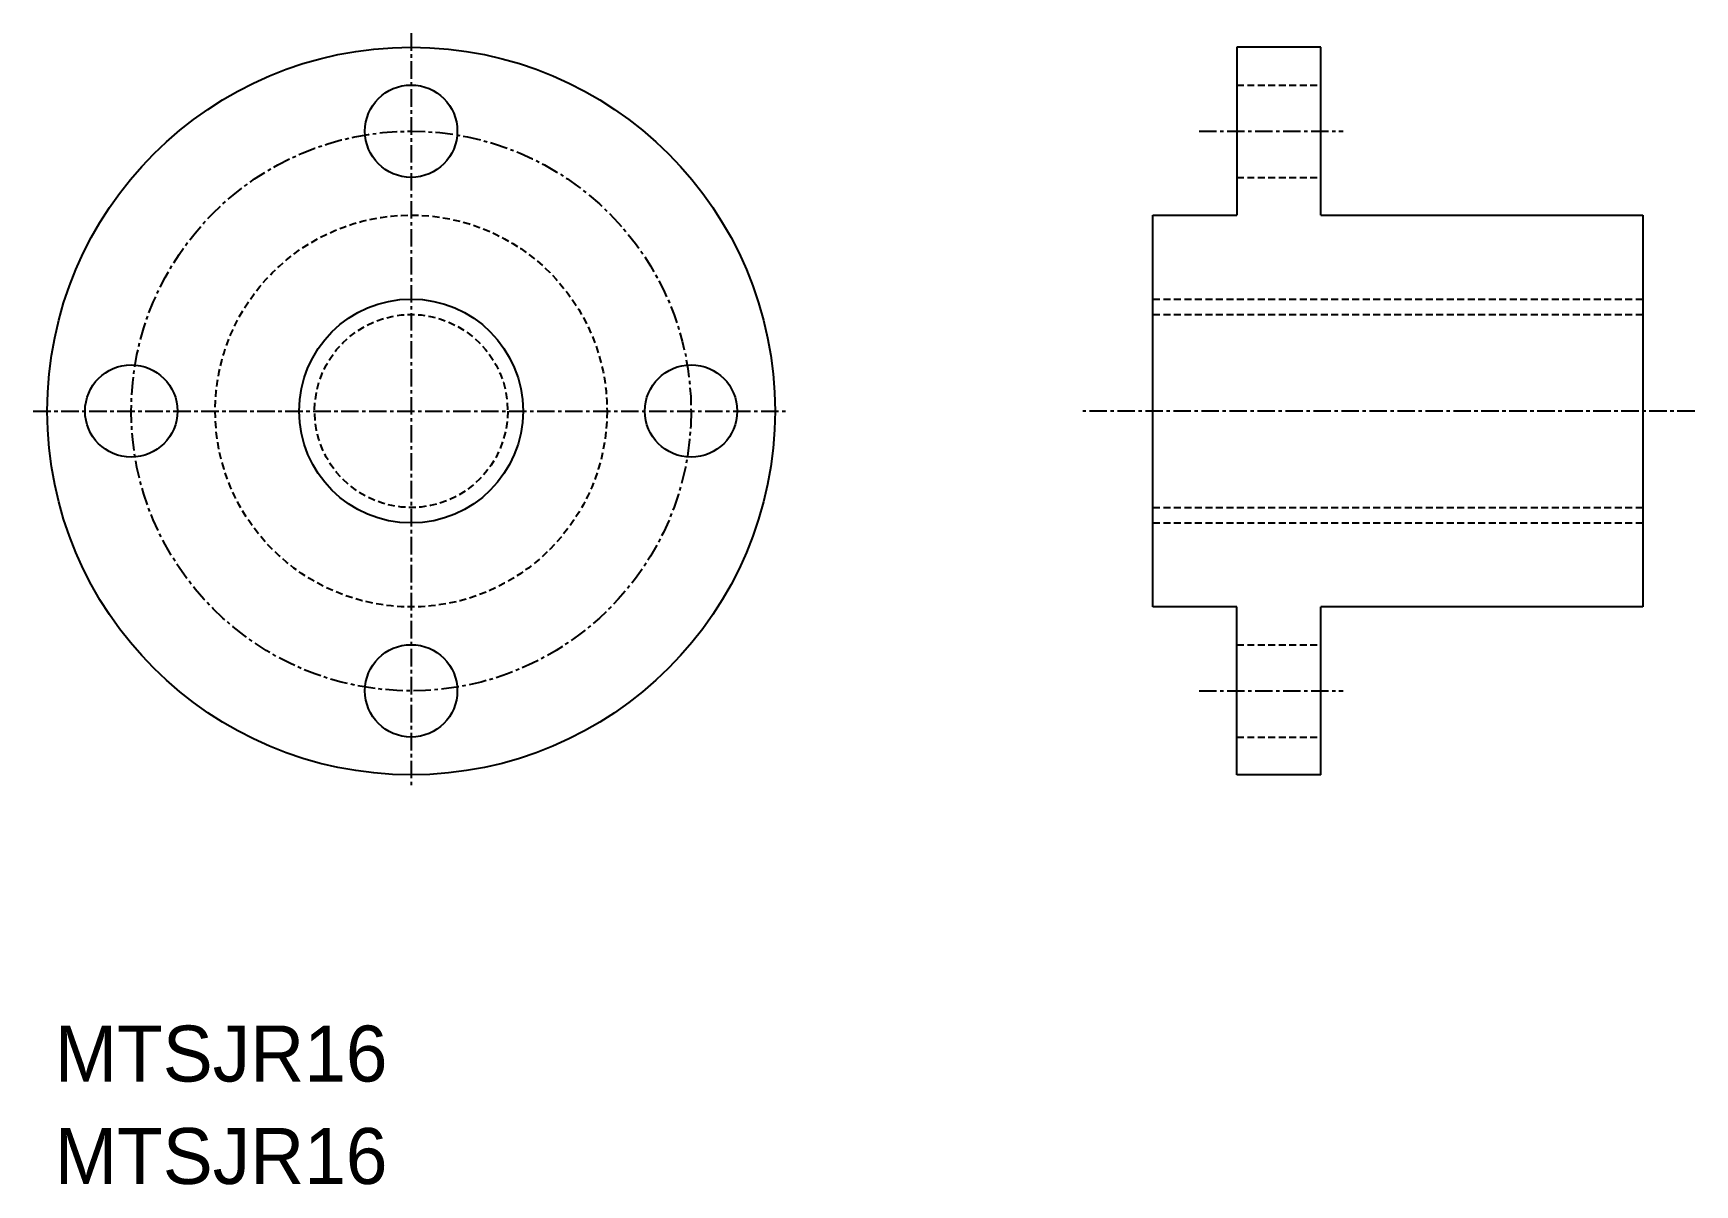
# Model space of a CAD drawing. Extents: x 381 to 499, y 140 to 222.
import ezdxf

# ---------------------------------------------------------------- set-up
doc = ezdxf.new("R2010")
doc.units = 0
doc.linetypes.add('CENTER', pattern=[2, 1.25, -0.25, 0.25, -0.25])
doc.linetypes.add('DASHED', pattern=[0.75, 0.5, -0.25])
doc.layers.get('0').update_dxf_attribs({"linetype": 'CONTINUOUS'})
doc.layers.add('CENTER', color=1, linetype='CENTER')

msp = doc.modelspace()

# ---------------------------------------------------------------- linework, layer by layer
at = {"color": 7, "linetype": 'CONTINUOUS'}
for p, q in [((472.61, 221.32), (466.61, 221.32)), ((466.61, 221.32), (466.61, 209.32)), ((472.61, 209.32), (472.61, 221.32)), ((460.61, 181.32), (460.61, 209.32)), ((460.61, 209.32), (466.61, 209.32)), ((472.61, 209.32), (495.61, 209.32)), ((495.61, 209.32), (495.61, 181.32)), ((466.61, 181.32), (460.61, 181.32)), ((466.61, 169.32), (466.61, 181.32)), ((472.61, 169.32), (472.61, 181.32)), ((495.61, 181.32), (472.61, 181.32)), ((472.61, 169.32), (466.61, 169.32))]:
    msp.add_line(p, q, dxfattribs=at)
at = {"color": 3, "linetype": 'DASHED'}
for p, q in [((466.61, 218.62), (472.61, 218.62)), ((466.61, 212.02), (472.61, 212.02)), ((460.61, 203.32), (495.61, 203.32)), ((460.61, 202.22), (495.61, 202.22)), ((460.61, 188.42), (495.61, 188.42)), ((460.61, 187.32), (495.61, 187.32)), ((460.61, 187.32), (495.61, 187.32)), ((466.61, 178.62), (472.61, 178.62)), ((466.61, 172.02), (472.61, 172.02))]:
    msp.add_line(p, q, dxfattribs=at)
at = {"color": 7, "linetype": 'CONTINUOUS'}
for centre, radius in [((407.61, 195.32), 26), ((407.61, 215.32), 3.3), ((407.61, 195.32), 8), ((387.61, 195.32), 3.3), ((427.61, 195.32), 3.3), ((407.61, 175.32), 3.3)]:
    msp.add_circle(centre, radius, dxfattribs=at)
at = {"color": 3, "linetype": 'DASHED'}
for radius in [14, 6.9]:
    msp.add_circle((407.61, 195.32), radius, dxfattribs=at)
at = {"layer": 'CENTER', "color": 1, "linetype": 'CENTER'}
for p, q in [((407.61, 222.32), (407.61, 168.32)), ((463.91, 215.32), (474.2, 215.32)), ((380.61, 195.32), (434.61, 195.32)), ((499.33, 195.32), (455.61, 195.32)), ((463.91, 175.32), (474.2, 175.32))]:
    msp.add_line(p, q, dxfattribs=at)
msp.add_circle((407.61, 195.32), 20, dxfattribs=at)

# ---------------------------------------------------------------- texts
at = {"color": 7, "linetype": 'CONTINUOUS'}
for p in [(382.14, 147.4), (382.14, 140.08)]:
    msp.add_text('MTSJR16', height=4, dxfattribs=at).set_placement(p)

doc.saveas('drawing.dxf')
